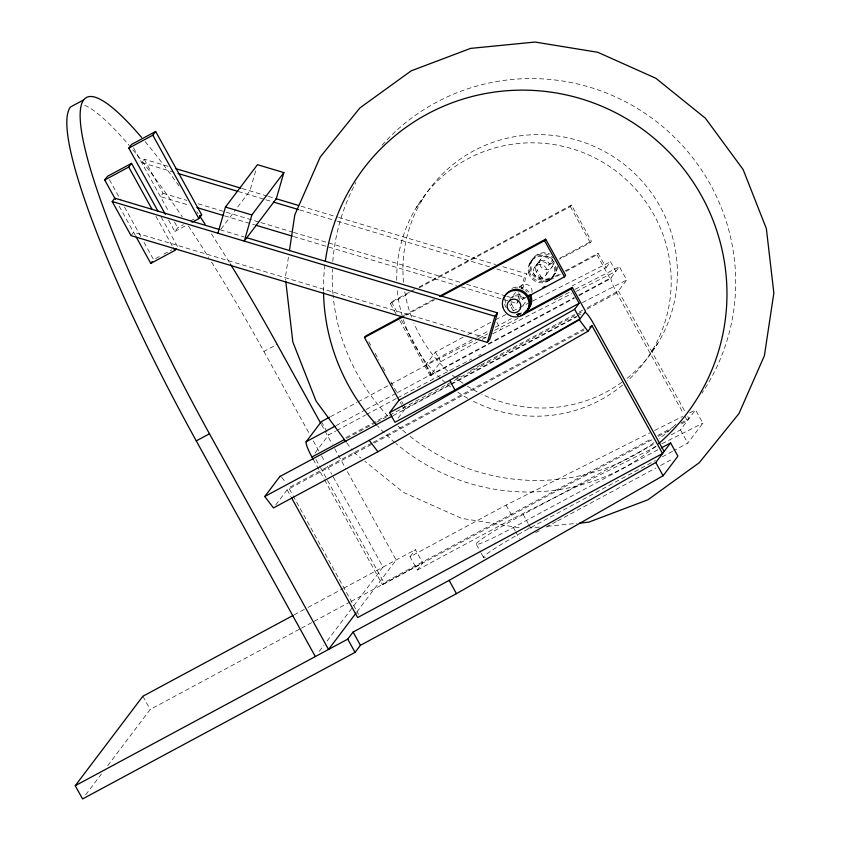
<?xml version="1.0" encoding="UTF-8"?>
<svg xmlns="http://www.w3.org/2000/svg" width="841" height="841" viewBox="0 0 841 841"><rect width="100%" height="100%" fill="white"/><g stroke="black" fill="none" stroke-linecap="round" stroke-linejoin="round"><path stroke-width="0.63" stroke-dasharray="4.21 3.15" d="M288.431 257.125L285.351 277.593L285.646 280.179M255.675 170.923L249.903 190.865L236.626 208.421M461.593 286.897L516.805 303.443L517.877 299.701M518.245 298.45L519.685 293.467M521.126 288.484L524.374 277.267L526.918 273.893L500.574 265.998M519.349 300.069L521.157 293.835M522.597 288.852L526.918 273.893M168.063 166.329L144.221 159.191L141.666 162.555L174.297 172.342M131.017 235.606L133.572 232.242L486.119 337.914M144.221 159.191L163.028 193.262L160.484 196.636L189.341 205.288M168.557 220.1L174.865 231.517L177.682 227.795L183.401 224.715M221.015 229.078L235.848 209.451M416.348 207.464L422.55 199.254M395.985 313.725L390.277 303.401L391.401 301.908L409.872 291.974M275.764 504.894L287.149 489.83L583.98 330.177M315.028 452.963L328.715 434.85L335.601 431.139M85.708 794.787L101.435 773.983M107.732 765.657L150.192 709.489L300.3 628.753M463.139 337.167L435.428 352.074L425.988 364.563L472.158 339.722M398.108 418.124L405.53 408.305L449.388 384.715M399.78 320.61L430.182 375.685L440.758 361.714L477.688 341.845M419.133 287.874L570.345 206.55L571.47 205.057L591.423 241.199L590.298 242.692L559.633 259.186M530.072 262.592L530.871 261.53M556.721 267.449A13.382 13.193 37.1 0 1 539.733 279.727A13.382 13.193 37.1 0 1 531.996 260.037L532.805 258.975M513.336 295.422L515.596 292.437M534.287 267.711L540.626 259.322M513.262 310.876L510.487 305.861L511.622 304.368A6.896 6.802 37.1 0 1 510.96 302.697M560.369 274.418L548.931 280.568A6.896 6.802 37.1 0 1 539.607 277.772L536.274 271.748L537.41 270.255A6.896 6.802 37.1 0 1 540.08 261.004A6.896 6.802 37.1 0 1 549.415 263.801L553.956 261.362M516.805 303.443L518.718 300.91M514.839 295.979A6.896 6.802 37.1 0 1 522.492 299.407L523.628 297.914A6.896 6.802 37.1 0 0 514.293 295.117M536.274 271.748A6.896 6.802 37.1 0 1 538.955 262.497A6.896 6.802 37.1 0 1 548.279 265.293L549.415 263.801M539.607 277.772L540.731 276.279L537.41 270.255M522.85 305.609L526.603 300.636M546.051 274.923L552.39 266.534M548.931 280.568L550.056 279.075L560.348 273.546M552.884 276.573L553.693 275.512M554.818 274.019L555.617 272.957M566.077 271.349L596.952 254.739L598.077 253.257L606.056 267.711L572.584 285.719M606.056 267.711L610.566 261.74L615.885 271.38L576.358 291.322M319.265 651.365L323.985 645.121M327.128 640.958L382.97 567.097L332.311 475.323M356.847 612.006L396.174 559.99L345.514 468.227M579.081 295.601L610.251 278.844L619.407 266.723L626.724 279.979L618.408 290.975L586.072 308.374M324.542 479.833L382.455 584.737L384.001 582.687L651.954 438.571M410.03 556.742L415.38 549.667L422.697 562.913L417.346 569.998L410.03 556.742L506.061 505.094L649.925 432.842M651.586 351.58L657.788 343.38M671.213 434.85L680.464 429.867L695.539 409.924L702.855 423.181L687.78 443.123L673.904 450.587M190.255 221.025L195.974 217.956M174.865 231.517L186.292 225.367M159.306 256.589L153.588 259.669L142.865 240.242M163.879 254.129L171.879 249.83M211.564 262.066A331.102 51.101 61.7 0 1 263.916 351.433L277.12 344.326M411.028 291.354L414.487 289.493M419.112 287.012L571.47 205.057M390.277 303.401L409.903 292.847M403.712 315.533L436.027 298.145M406.045 315.154L434.902 299.638M559.633 258.303L591.423 241.199M548.279 265.293L553.956 262.234M564.921 271.086L598.077 253.257M522.492 299.407L525.898 297.567M467.754 334.686L490.839 322.271M476.784 337.241L488.327 331.039M495.244 327.307L511.412 318.623M517.183 315.512L522.955 312.41M330.587 416.652L356.983 402.461M358.129 401.84L425.84 365.415L477.152 339.259M482.303 339.365L486.928 336.873M492.7 333.772L571.701 293.667M336.211 425.567L365.089 410.04M366.245 409.42L396.269 393.262M397.425 392.642L574.14 297.598M578.755 295.117L611.092 277.719A15.18 2.344 61.7 0 0 616.863 293.025L683.586 413.898M430.182 375.685L574.466 298.082M336.757 430.529L365.446 415.097M366.592 414.476L396.437 398.424M397.583 397.804L471.643 359.054M345.84 437.583L387.417 415.212M456.716 377.945L461.341 375.464M470.582 370.492L479.822 365.52M480.968 364.899L574.529 314.576M579.144 312.095L584.915 308.994M346.597 438.392L375.475 422.855M376.631 422.235L582.214 311.664M586.829 309.173L616.863 293.025M450.545 384.095L576.358 316.426M577.515 315.806L580.973 313.945M393.02 415.696L576.926 316.773M371.859 443.049L288.705 487.78L292.479 494.624M373.015 442.429L586.682 327.506M294.14 614.876L306.839 608.043M307.995 607.423L342.634 588.795M343.79 588.164L415.38 549.667M657.725 435.459L672.747 427.386M680.832 423.034L688.916 418.692L687.654 416.411M301.456 628.132L312.999 621.92M314.156 621.299L349.951 602.04M351.107 601.42L422.697 562.913M382.455 584.737L652.711 439.37M658.492 436.269L671.192 429.436M681.588 423.843L687.36 420.742L684.217 415.034M417.346 569.998L513.378 518.35L656.064 446.676M657.872 449.756L513.336 527.496A48.284 3.364 -28.9 0 1 476.258 543.58A48.284 3.364 -28.9 0 1 523.207 514.45L655.023 443.554M485.425 557.467A48.284 3.364 -28.9 0 1 530.524 527.706L655.402 460.542M662.34 456.81L672.747 451.207M535.685 532.668L539.155 530.808M546.093 527.076L556.5 521.473M557.657 520.852L655.938 467.985M660.563 465.504L673.284 458.66M478.319 338.66L487.643 333.909M494.645 330.345L517.961 318.445M554.114 300.016L557.604 298.24M558.771 297.64L570.44 291.69M575.097 289.315L619.407 266.723M478.634 355.48L480.968 354.292M582.414 302.571L626.724 279.979M505.925 314.513L495.454 319.79L500.773 329.43M512.894 310.991L528.011 303.37M532.658 301.025L610.566 261.74M654.603 430.487L682.671 416.39M689.694 412.868L695.539 409.924M661.92 443.743L702.855 423.181M527.875 528.232L539.512 527.076M547.27 526.308L577.01 523.354M519.065 527.706L461.488 518.319L403.354 492.332L364.889 461.299M242.092 188.521L267.491 196.132M268.437 196.416L276.29 198.77M301.067 206.203L337.451 217.104M338.713 217.483L495.549 264.495M238.287 191.517L264.631 199.422M265.893 199.79L272.169 201.672M299.774 209.945L336.158 220.857M337.409 221.236L490.492 267.112M496.768 268.994L524.374 277.267M163.028 193.262L186.87 200.41M198.161 203.795L259.638 222.224M260.899 222.592L292.258 232M293.52 232.379L461.635 282.765M466.66 284.269L505.546 295.927M506.808 296.305L510.571 297.43M224.473 215.822L254.581 224.841M293.477 236.5L456.579 285.393M220.153 229.751L243.995 236.899M353.756 452.321L360.842 458.04M346.828 442.902L352.221 450.229M618.408 290.975L685.142 411.848M570.345 206.55L590.298 242.692M596.952 254.739L610.251 278.844M680.464 429.867L687.78 443.123M511.622 304.368L514.944 310.392M435.428 352.074L440.758 361.714M523.207 514.45L528.085 523.291M528.695 524.395L530.524 527.706M506.061 505.094L513.378 518.35M391.401 301.908L397.698 313.304M401.472 320.137L431.317 374.203M425.84 365.415L433.157 378.671M513.336 527.496L515.165 530.818M515.775 531.922L519.433 538.545M368.789 341.751L370.692 345.199M375.118 353.231L378.923 360.116M382.718 367.002L385.262 371.585M390.96 381.919L397.93 394.534M401.725 401.42L402.997 403.722M403.627 404.868L405.53 408.305M400.263 402.303L401.441 404.447M402.03 405.52L404.395 409.798M476.405 544.495L480.674 552.222M481.283 553.325L483.722 557.751M321.399 421.593L328.715 434.85M321.451 424.631L332.216 444.132M334.75 448.716L344.873 467.07M263.916 351.433L308.878 432.884M313.304 440.905L319.012 451.239M321.546 455.822L324.71 461.562M327.244 466.145L331.669 474.177M316.016 459.533L319.801 466.377M320.421 467.522L384.001 582.687M313.209 459.302L323.911 478.687M133.53 147.816L168.852 211.795M174.529 222.077L177.682 227.795M161.199 217.041L177.598 246.749M155.858 216.2L172.258 245.908M293.11 495.759L358.571 614.351M287.149 489.83L290.933 496.674M109.435 179.69L120.789 200.253M124.573 207.107L142.234 239.096M119.149 206.108L135.632 235.974M142.886 696.232L150.192 709.489M550.056 279.075A6.896 6.802 37.1 0 1 540.731 276.279M519.927 313.903A6.896 6.802 37.1 0 1 518.214 313.388M510.487 305.861A6.896 6.802 37.1 0 1 509.835 304.19M518.802 315.396A6.896 6.802 37.1 0 1 516.279 314.46M84.657 105.272A331.102 51.101 61.7 0 1 129.283 145.588M132.867 149.856A331.102 51.101 61.7 0 1 182.255 216.81M188.405 225.998A331.102 51.101 61.7 0 1 208.726 257.535M145.167 141.666A331.102 51.101 61.7 0 1 180.006 187.354M196.815 211.722A331.102 51.101 61.7 0 1 198.182 213.751M211.354 233.798A331.102 51.101 61.7 0 1 229.719 262.949M531.996 260.037A13.382 13.193 37.1 0 1 552.989 257.956M557.52 266.387A13.382 13.193 37.1 0 1 542.046 279.023A13.382 13.193 37.1 0 1 531.533 261.761A13.382 13.193 37.1 0 1 550.056 254.14M520.842 314.05A13.382 13.193 37.1 0 1 513.946 313.83M505.977 307.407A13.382 13.193 37.1 0 1 504.705 304.169M515.544 288.011A13.382 13.193 37.1 0 1 517.856 287.885M521.294 288.442A13.382 13.193 37.1 0 1 523.459 289.304M525.446 290.523A13.382 13.193 37.1 0 1 527.202 292.069M521.641 312.989A13.382 13.193 37.1 0 1 514.755 312.768M505.504 303.096A13.382 13.193 37.1 0 1 505.115 299.659M511.969 288.389A13.382 13.193 37.1 0 1 529.462 292.826M675.943 424.232A202.797 199.874 37.1 0 1 659.207 438.781M653.93 442.723A202.797 199.874 37.1 0 1 409.872 436.206M405.835 432.915A202.797 199.874 37.1 0 1 398.014 426.072M387.943 416.106A202.797 199.874 37.1 0 1 333.11 295.475M332.994 294.161A202.797 199.874 37.1 0 1 332.363 269.257M332.815 261.404A202.797 199.874 37.1 0 1 355.89 182.623M382.056 145.188A202.797 199.874 37.1 0 1 656.453 121.577A202.797 199.874 37.1 0 1 701.962 393.104M525.11 297.903A6.896 6.802 37.1 0 1 518.571 292.636M519.349 287.475A6.896 6.802 37.1 0 1 531.827 293.046M655.591 446.235A202.797 199.874 37.1 0 1 396.1 443.638M395.102 442.797A202.797 199.874 37.1 0 1 377.451 425.788M323.512 291.238A202.797 199.874 37.1 0 1 325.162 262.476M396.752 280.263A137.956 135.969 37.1 0 1 587.544 154.429A137.956 135.969 37.1 0 1 627.439 380.899M622.645 385.062A137.956 135.969 37.1 0 1 472.221 400.715M467.68 398.277A137.956 135.969 37.1 0 1 456.81 391.475M450.545 386.892A137.956 135.969 37.1 0 1 446.508 383.633M445.52 382.792A137.956 135.969 37.1 0 1 441.641 379.365M440.695 378.482A137.956 135.969 37.1 0 1 397.225 289.22M403.543 282.303A137.956 135.969 37.1 0 1 593.136 145.966A137.956 135.969 37.1 0 1 626.871 378.471M621.772 382.34A137.956 135.969 37.1 0 1 481.893 394.25M477.267 391.917A137.956 135.969 37.1 0 1 467.291 386.124M463.013 383.275A137.956 135.969 37.1 0 1 456.747 378.681M455.727 377.882A137.956 135.969 37.1 0 1 451.722 374.592M447.843 371.154A137.956 135.969 37.1 0 1 413.94 323.196M411.543 317.194A137.956 135.969 37.1 0 1 404.689 291.238M281.588 477.331A15.18 2.344 61.7 0 1 285.782 482.86M528.558 272.61A13.382 13.193 37.1 0 0 550.718 279.254A13.382 13.193 37.1 0 0 545.147 256.894A13.382 13.193 37.1 0 0 528.558 272.61M529.367 271.548A13.382 13.193 37.1 0 0 551.528 278.192A13.382 13.193 37.1 0 0 545.956 255.832A13.382 13.193 37.1 0 0 529.367 271.548M533.509 272.873A6.896 6.802 37.1 0 0 544.936 276.3A6.896 6.802 37.1 0 0 542.056 264.778A6.896 6.802 37.1 0 0 533.509 272.873M539.848 264.484A6.896 6.802 37.1 0 0 551.275 267.911A6.896 6.802 37.1 0 0 548.395 256.389A6.896 6.802 37.1 0 0 539.848 264.484"/><path stroke-width="1.26" d="M289.399 250.734L294.792 214.918L320.232 157.036L359.937 107.89L411.207 70.833L470.55 48.4L535.013 42.05L597.709 52.268L655.833 78.266L705.441 118.266L743.139 169.556L766.361 228.626L773.846 292.994L764.406 355.68L738.966 413.562L699.26 462.708L647.99 499.754L588.647 522.198L579.596 523.091M217.893 233.209L225.462 207.044L257.472 164.689L283.859 172.605L276.29 198.77L244.268 241.115L251.837 214.949L283.859 172.605M218.902 229.372L114.754 198.161L112.21 201.535L131.017 235.606L487.338 342.413L494.907 316.248L497.462 312.873L246.508 237.646M497.462 312.873L489.882 339.039L487.338 342.413M115.448 199.412L104.726 179.995L107.543 176.263L131.553 163.354L158.045 211.333M165.404 214.381L128.82 148.121L131.638 144.389L155.648 131.48L201.693 214.876L198.875 218.607L192.011 222.297M104.726 179.995L128.736 167.075L131.553 163.354M128.82 148.121L152.831 135.201L155.648 131.48M136.263 237.12L150.77 263.391L152.179 261.53M150.77 263.391L174.77 250.481L176.19 248.61M291.554 497.809L357.656 617.546L662.561 453.541L592.064 325.824L587.975 331.238L377.924 451.733L273.483 507.911L264.757 496.516L369.199 440.348L579.249 319.843L585.588 311.454L572.29 287.359L571.165 288.852L579.144 303.307L574.634 309.278L579.954 318.918L454.981 390.003L394.955 422.287L389.635 412.647L399.076 400.158L364.489 337.504L365.625 336.022L401.399 316.773M264.757 496.516L279.832 476.574L391.864 416.316M313.209 459.302L311.948 457.02A15.18 2.344 61.7 0 1 306.187 441.725L321.399 421.593L329.441 417.273M661.341 447.896L670.592 442.913L677.909 456.169L663.118 475.743L456.453 593.651L360.411 645.299L355.06 652.385L82.565 798.95L75.248 785.694L142.886 696.232L292.983 615.496M440.673 296.537L544.558 240.663L545.683 239.17L565.636 275.312L564.511 276.805L528.169 296.347M356.058 613.047L328.537 649.462L209.483 433.798A331.102 51.101 61.7 0 1 84.51 146.628A331.102 51.101 61.7 0 1 141.603 137.44M75.248 785.694L347.743 639.128L353.094 632.043L449.136 580.395L655.801 462.487L670.592 442.913M389.635 412.647L449.662 380.363L574.634 309.278M83.679 99.9L70.465 107.007A331.102 51.101 61.7 0 0 196.279 440.894L315.333 656.558M199.401 216.105L201.693 214.876M439.496 296.284L545.683 239.17M364.489 337.504L403.743 316.405M196.279 440.894L209.483 433.798M542.929 287.527L545.199 286.308M524.269 313.188L572.29 287.359M571.165 288.852L523.144 314.681A6.896 6.802 37.1 0 1 520.6 315.459M306.187 441.725L335.065 426.187M399.076 400.158L579.144 303.307M311.948 457.02L344.295 439.633M589.751 327.075L592.064 325.824M175.59 168.589L240.841 188.142M275.974 198.676L298.555 205.446M178.061 173.467L237.036 191.138M273.42 202.05L298.513 209.567M225.462 207.044L251.837 214.949M196.868 207.548L223.212 215.443M255.832 225.22L292.216 236.121M112.21 201.535L494.907 316.248M579.249 319.843L587.975 331.238M369.199 440.348L377.924 451.733M346.061 441.861L316.058 401.041L292.836 341.972L285.793 281.462M664.117 451.491L593.609 323.774A15.18 2.344 61.7 0 0 584.747 312.579M544.558 240.663L564.511 276.805M655.801 462.487L663.118 475.743M449.662 380.363L454.981 390.003M449.136 580.395L456.453 593.651M320.81 423.486L277.12 344.326A331.102 51.101 61.7 0 0 230.423 264.106M152.831 135.201L198.875 218.607M128.736 167.075L152.074 209.346M173.519 248.19L174.77 250.481M353.094 632.043L360.411 645.299M347.743 639.128L355.06 652.385M509.898 300.658A6.896 6.802 37.1 0 1 510.613 299.028M511.727 297.651A6.896 6.802 37.1 0 1 513.168 296.61M199.548 215.801A331.102 51.101 61.7 0 1 205.067 224.137M529.262 294.876A13.382 13.193 37.1 0 1 524.069 312.831M530.587 294.855A13.382 13.193 37.1 0 1 525.867 311.17M503.696 298.797A13.382 13.193 37.1 0 1 524.321 292.016A13.382 13.193 37.1 0 1 523.932 313.725M325.341 261.173A202.797 199.874 37.1 0 1 620.532 115.312A202.797 199.874 37.1 0 1 658.587 443.691M376.579 424.842A202.797 199.874 37.1 0 1 323.533 292.552M531.113 294.676A6.896 6.802 37.1 0 1 529.998 296.053M279.832 476.574A15.18 2.344 61.7 0 1 280.484 476.5M502.771 306.713A13.382 13.193 37.1 0 0 524.942 313.357A13.382 13.193 37.1 0 0 519.36 290.997A13.382 13.193 37.1 0 0 502.771 306.713M507.302 307.543A6.896 6.802 37.1 0 0 518.729 310.97A6.896 6.802 37.1 0 0 515.848 299.438A6.896 6.802 37.1 0 0 507.302 307.543"/></g></svg>
